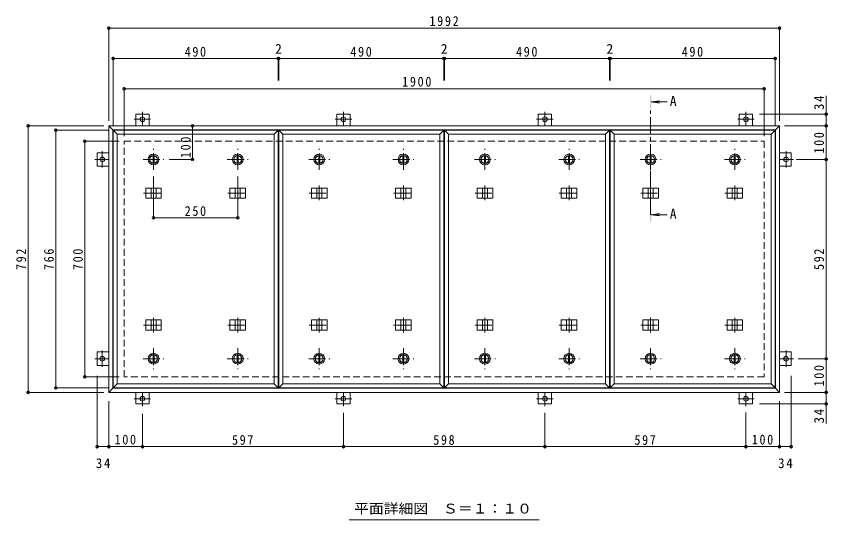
# Model space of a CAD drawing. Units: millimetres at full size, sheet at 1:10. Extents: x -2570 to 2371, y -1962 to 1135.
# Drawn here: x -2466 to -56, y -361 to 1135 of the extents above; entities that cross this region are included whole.
import ezdxf
from ezdxf.enums import TextEntityAlignment as Align

# ---------------------------------------------------------------- set-up
doc = ezdxf.new("R2010")
doc.units = ezdxf.units.MM
doc.header["$LTSCALE"] = 10
doc.header["$PDMODE"] = 32
doc.header["$PDSIZE"] = 8
doc.linetypes.add('CHAIN1', pattern=[8, 5, -1, 1, -1])
doc.linetypes.add('DASHED2', pattern=[3, 2, -1])
for name, color, linetype, lineweight in [('0-1_躯体', 2, 'DASHED2', 9), ('0-2_仕上', 4, 'Continuous', 9), ('0-3_建具', 4, 'Continuous', 9), ('0-5_寸法', 4, 'Continuous', 9), ('0-C', 2, 'Continuous', 9), ('0-E', 3, 'Continuous', 9), ('0-F', 7, 'Continuous', 9)]:
    doc.layers.add(name, color=color, linetype=linetype, lineweight=lineweight)
doc.styles.add('ＭＳ ゴシック', font='')
doc.styles.get('ＭＳ ゴシック').set_extended_font_data('MS Gothic')

msp = doc.modelspace()

# ---------------------------------------------------------------- linework, layer by layer
at = {"layer": '0-1_躯体'}
for p, q in [((-2145.05, 763.77), (-245.05, 763.77)), ((-2145.05, 63.77), (-2145.05, 763.77)), ((-245.05, 763.77), (-245.05, 63.77)), ((-245.05, 63.77), (-2145.05, 63.77))]:
    msp.add_line(p, q, dxfattribs=at)
at = {"layer": '0-2_仕上'}
for p, q in [((-2178.05, 796.77), (-2178.05, 30.77)), ((-1688.05, 796.77), (-1688.05, 30.77)), ((-1686.05, 796.77), (-1686.05, 30.77)), ((-1196.05, 796.77), (-1196.05, 30.77)), ((-1194.05, 796.77), (-1194.05, 30.77)), ((-704.05, 796.77), (-704.05, 30.77)), ((-702.05, 796.77), (-702.05, 30.77)), ((-212.05, 796.77), (-212.05, 30.77)), ((-2166.05, 784.77), (-2166.05, 42.77)), ((-1700.05, 784.77), (-1700.05, 42.77)), ((-1674.05, 784.77), (-1674.05, 42.77)), ((-1208.05, 784.77), (-1208.05, 42.77)), ((-1182.05, 784.77), (-1182.05, 42.77)), ((-716.05, 784.77), (-716.05, 42.77)), ((-690.05, 784.77), (-690.05, 42.77)), ((-224.05, 784.77), (-224.05, 42.77))]:
    msp.add_line(p, q, dxfattribs=at)
for points in [[(-2166.05, 784.77), (-2178.05, 796.77), (-1688.05, 796.77)], [(-2166.05, 784.77), (-1700.05, 784.77), (-1688.05, 796.77)], [(-1674.05, 784.77), (-1686.05, 796.77), (-1196.05, 796.77)], [(-1674.05, 784.77), (-1208.05, 784.77), (-1196.05, 796.77)], [(-1182.05, 784.77), (-1194.05, 796.77), (-704.05, 796.77)], [(-1182.05, 784.77), (-716.05, 784.77), (-704.05, 796.77)], [(-690.05, 784.77), (-702.05, 796.77), (-212.05, 796.77)], [(-690.05, 784.77), (-224.05, 784.77), (-212.05, 796.77)], [(-2166.05, 42.77), (-2178.05, 30.77), (-1688.05, 30.77)], [(-2166.05, 42.77), (-1700.05, 42.77), (-1688.05, 30.77)], [(-1674.05, 42.77), (-1686.05, 30.77), (-1196.05, 30.77)], [(-1674.05, 42.77), (-1208.05, 42.77), (-1196.05, 30.77)], [(-1182.05, 42.77), (-1194.05, 30.77), (-704.05, 30.77)], [(-1182.05, 42.77), (-716.05, 42.77), (-704.05, 30.77)], [(-690.05, 42.77), (-702.05, 30.77), (-212.05, 30.77)], [(-690.05, 42.77), (-224.05, 42.77), (-212.05, 30.77)]]:
    msp.add_lwpolyline(points, dxfattribs=at)
at = {"layer": '0-3_建具', "color": 2}
for p, q in [((-2191.05, 809.77), (-2179.05, 797.77)), ((-2191.05, 809.77), (-199.05, 809.77)), ((-2191.05, 17.77), (-2191.05, 809.77)), ((-2179.05, 797.77), (-211.05, 797.77)), ((-2179.05, 29.77), (-2179.05, 797.77)), ((-211.05, 797.77), (-199.05, 809.77)), ((-211.05, 29.77), (-211.05, 797.77)), ((-199.05, 809.77), (-199.05, 17.77)), ((-2179.05, 29.77), (-2191.05, 17.77)), ((-211.05, 29.77), (-2179.05, 29.77)), ((-211.05, 29.77), (-199.05, 17.77)), ((-199.05, 17.77), (-2191.05, 17.77))]:
    msp.add_line(p, q, dxfattribs=at)
at = {"layer": '0-3_建具', "linetype": 'CHAIN1'}
for p, q in [((-2058.05, 631.89), (-2058.05, 588.65)), ((-1808.05, 631.89), (-1808.05, 588.65)), ((-1566.05, 631.89), (-1566.05, 588.65)), ((-1316.05, 631.89), (-1316.05, 588.65)), ((-1074.05, 631.89), (-1074.05, 588.65)), ((-824.05, 631.89), (-824.05, 588.65)), ((-582.05, 631.89), (-582.05, 588.65)), ((-332.05, 631.89), (-332.05, 588.65)), ((-2087.46, 609.77), (-2028.64, 609.77)), ((-1837.46, 609.77), (-1778.64, 609.77)), ((-1595.46, 609.77), (-1536.64, 609.77)), ((-1345.46, 609.77), (-1286.64, 609.77)), ((-1103.46, 609.77), (-1044.64, 609.77)), ((-853.46, 609.77), (-794.64, 609.77)), ((-611.46, 609.77), (-552.64, 609.77)), ((-361.46, 609.77), (-302.64, 609.77)), ((-2087.46, 217.77), (-2028.64, 217.77)), ((-2058.05, 195.65), (-2058.05, 238.89)), ((-1837.46, 217.77), (-1778.64, 217.77)), ((-1808.05, 195.65), (-1808.05, 238.89)), ((-1595.46, 217.77), (-1536.64, 217.77)), ((-1566.05, 195.65), (-1566.05, 238.89)), ((-1345.46, 217.77), (-1286.64, 217.77)), ((-1316.05, 195.65), (-1316.05, 238.89)), ((-1103.46, 217.77), (-1044.64, 217.77)), ((-1074.05, 195.65), (-1074.05, 238.89)), ((-853.46, 217.77), (-794.64, 217.77)), ((-824.05, 195.65), (-824.05, 238.89)), ((-611.46, 217.77), (-552.64, 217.77)), ((-582.05, 195.65), (-582.05, 238.89)), ((-361.46, 217.77), (-302.64, 217.77)), ((-332.05, 195.65), (-332.05, 238.89))]:
    msp.add_line(p, q, dxfattribs=at)
at = {"layer": '0-3_建具'}
for p, q in [((-2081.14, 624.77), (-2081.14, 594.77)), ((-2081.14, 624.77), (-2034.96, 624.77)), ((-2065.55, 624.77), (-2065.55, 594.77)), ((-2050.55, 624.77), (-2050.55, 594.77)), ((-2034.96, 624.77), (-2034.96, 594.77)), ((-1831.14, 624.77), (-1831.14, 594.77)), ((-1831.14, 624.77), (-1784.96, 624.77)), ((-1815.55, 624.77), (-1815.55, 594.77)), ((-1800.55, 624.77), (-1800.55, 594.77)), ((-1784.96, 624.77), (-1784.96, 594.77)), ((-1589.14, 624.77), (-1589.14, 594.77)), ((-1589.14, 624.77), (-1542.96, 624.77)), ((-1573.55, 624.77), (-1573.55, 594.77)), ((-1558.55, 624.77), (-1558.55, 594.77)), ((-1542.96, 624.77), (-1542.96, 594.77)), ((-1339.14, 624.77), (-1339.14, 594.77)), ((-1339.14, 624.77), (-1292.96, 624.77)), ((-1323.55, 624.77), (-1323.55, 594.77)), ((-1308.55, 624.77), (-1308.55, 594.77)), ((-1292.96, 624.77), (-1292.96, 594.77)), ((-1097.14, 624.77), (-1097.14, 594.77)), ((-1097.14, 624.77), (-1050.96, 624.77)), ((-1081.55, 624.77), (-1081.55, 594.77)), ((-1066.55, 624.77), (-1066.55, 594.77)), ((-1050.96, 624.77), (-1050.96, 594.77)), ((-847.14, 624.77), (-847.14, 594.77)), ((-847.14, 624.77), (-800.96, 624.77)), ((-831.55, 624.77), (-831.55, 594.77)), ((-816.55, 624.77), (-816.55, 594.77)), ((-800.96, 624.77), (-800.96, 594.77)), ((-605.14, 624.77), (-605.14, 594.77)), ((-605.14, 624.77), (-558.96, 624.77)), ((-589.55, 624.77), (-589.55, 594.77)), ((-574.55, 624.77), (-574.55, 594.77)), ((-558.96, 624.77), (-558.96, 594.77)), ((-355.14, 624.77), (-355.14, 594.77)), ((-355.14, 624.77), (-308.96, 624.77)), ((-339.55, 624.77), (-339.55, 594.77)), ((-324.55, 624.77), (-324.55, 594.77)), ((-308.96, 624.77), (-308.96, 594.77)), ((-2081.14, 594.77), (-2034.96, 594.77)), ((-1831.14, 594.77), (-1784.96, 594.77)), ((-1589.14, 594.77), (-1542.96, 594.77)), ((-1339.14, 594.77), (-1292.96, 594.77)), ((-1097.14, 594.77), (-1050.96, 594.77)), ((-847.14, 594.77), (-800.96, 594.77)), ((-605.14, 594.77), (-558.96, 594.77)), ((-355.14, 594.77), (-308.96, 594.77)), ((-2081.14, 202.77), (-2081.14, 232.77)), ((-2081.14, 232.77), (-2034.96, 232.77)), ((-2065.55, 202.77), (-2065.55, 232.77)), ((-2050.55, 202.77), (-2050.55, 232.77)), ((-2034.96, 202.77), (-2034.96, 232.77)), ((-1831.14, 202.77), (-1831.14, 232.77)), ((-1831.14, 232.77), (-1784.96, 232.77)), ((-1815.55, 202.77), (-1815.55, 232.77)), ((-1800.55, 202.77), (-1800.55, 232.77)), ((-1784.96, 202.77), (-1784.96, 232.77)), ((-1589.14, 202.77), (-1589.14, 232.77)), ((-1589.14, 232.77), (-1542.96, 232.77)), ((-1573.55, 202.77), (-1573.55, 232.77)), ((-1558.55, 202.77), (-1558.55, 232.77)), ((-1542.96, 202.77), (-1542.96, 232.77)), ((-1339.14, 202.77), (-1339.14, 232.77)), ((-1339.14, 232.77), (-1292.96, 232.77)), ((-1323.55, 202.77), (-1323.55, 232.77)), ((-1308.55, 202.77), (-1308.55, 232.77)), ((-1292.96, 202.77), (-1292.96, 232.77)), ((-1097.14, 202.77), (-1097.14, 232.77)), ((-1097.14, 232.77), (-1050.96, 232.77)), ((-1081.55, 202.77), (-1081.55, 232.77)), ((-1066.55, 202.77), (-1066.55, 232.77)), ((-1050.96, 202.77), (-1050.96, 232.77)), ((-847.14, 202.77), (-847.14, 232.77)), ((-847.14, 232.77), (-800.96, 232.77)), ((-831.55, 202.77), (-831.55, 232.77)), ((-816.55, 202.77), (-816.55, 232.77)), ((-800.96, 202.77), (-800.96, 232.77)), ((-605.14, 202.77), (-605.14, 232.77)), ((-605.14, 232.77), (-558.96, 232.77)), ((-589.55, 202.77), (-589.55, 232.77)), ((-574.55, 202.77), (-574.55, 232.77)), ((-558.96, 202.77), (-558.96, 232.77)), ((-355.14, 202.77), (-355.14, 232.77)), ((-355.14, 232.77), (-308.96, 232.77)), ((-339.55, 202.77), (-339.55, 232.77)), ((-324.55, 202.77), (-324.55, 232.77)), ((-308.96, 202.77), (-308.96, 232.77)), ((-2081.14, 202.77), (-2034.96, 202.77)), ((-1831.14, 202.77), (-1784.96, 202.77)), ((-1589.14, 202.77), (-1542.96, 202.77)), ((-1339.14, 202.77), (-1292.96, 202.77)), ((-1097.14, 202.77), (-1050.96, 202.77)), ((-847.14, 202.77), (-800.96, 202.77)), ((-605.14, 202.77), (-558.96, 202.77)), ((-355.14, 202.77), (-308.96, 202.77))]:
    msp.add_line(p, q, dxfattribs=at)
at = {"layer": '0-5_寸法'}
for p, q in [((-580.05, 880.59), (-555.26, 883.85)), ((-580.05, 880.59), (-555.26, 877.32)), ((-580.05, 880.59), (-532.58, 880.59)), ((-580.05, 545.46), (-555.26, 548.72)), ((-580.05, 545.46), (-555.26, 542.2)), ((-580.05, 545.46), (-532.58, 545.46))]:
    msp.add_line(p, q, dxfattribs=at)
at = {"layer": '0-5_寸法', "linetype": 'CHAIN1'}
msp.add_line((-582.05, 545.46), (-582.05, 860.59), dxfattribs=at)
at = {"layer": '0-5_寸法', "color": 7}
msp.add_line((-1477.58, -360.85), (-912.52, -360.85), dxfattribs=at)
at = {"layer": '0-5_寸法'}
for points in [[(-580.05, 900.59), (-584.05, 900.59), (-580.05, 860.59), (-584.05, 860.59)], [(-580.05, 525.46), (-584.05, 525.46), (-580.05, 565.46), (-584.05, 565.46)]]:
    msp.add_solid(points, dxfattribs=at)
at = {"layer": '0-C', "linetype": 'CHAIN1'}
for p, q in [((-2058.05, 678.77), (-2058.05, 740.77)), ((-1808.05, 678.77), (-1808.05, 740.77)), ((-1566.05, 678.77), (-1566.05, 740.77)), ((-1316.05, 678.77), (-1316.05, 740.77)), ((-1074.05, 678.77), (-1074.05, 740.77)), ((-824.05, 678.77), (-824.05, 740.77)), ((-582.05, 678.77), (-582.05, 740.77)), ((-332.05, 678.77), (-332.05, 740.77)), ((-2089.05, 709.77), (-2027.05, 709.77)), ((-1839.05, 709.77), (-1777.05, 709.77)), ((-1597.05, 709.77), (-1535.05, 709.77)), ((-1347.05, 709.77), (-1285.05, 709.77)), ((-1105.05, 709.77), (-1043.05, 709.77)), ((-855.05, 709.77), (-793.05, 709.77)), ((-613.05, 709.77), (-551.05, 709.77)), ((-363.05, 709.77), (-301.05, 709.77)), ((-2058.05, 148.77), (-2058.05, 86.77)), ((-1808.05, 148.77), (-1808.05, 86.77)), ((-1566.05, 148.77), (-1566.05, 86.77)), ((-1316.05, 148.77), (-1316.05, 86.77)), ((-1074.05, 148.77), (-1074.05, 86.77)), ((-824.05, 148.77), (-824.05, 86.77)), ((-582.05, 148.77), (-582.05, 86.77)), ((-332.05, 148.77), (-332.05, 86.77)), ((-2089.05, 117.77), (-2027.05, 117.77)), ((-1839.05, 117.77), (-1777.05, 117.77)), ((-1597.05, 117.77), (-1535.05, 117.77)), ((-1347.05, 117.77), (-1285.05, 117.77)), ((-1105.05, 117.77), (-1043.05, 117.77)), ((-855.05, 117.77), (-793.05, 117.77)), ((-613.05, 117.77), (-551.05, 117.77)), ((-363.05, 117.77), (-301.05, 117.77))]:
    msp.add_line(p, q, dxfattribs=at)
at = {"layer": '0-C'}
for p, q in [((-2059.55, 721.17), (-2059.55, 698.37)), ((-2056.55, 721.17), (-2056.55, 698.37)), ((-1809.55, 721.17), (-1809.55, 698.37)), ((-1806.55, 721.17), (-1806.55, 698.37)), ((-1567.55, 721.17), (-1567.55, 698.37)), ((-1564.55, 721.17), (-1564.55, 698.37)), ((-1317.55, 721.17), (-1317.55, 698.37)), ((-1314.55, 721.17), (-1314.55, 698.37)), ((-1075.55, 721.17), (-1075.55, 698.37)), ((-1072.55, 721.17), (-1072.55, 698.37)), ((-825.55, 721.17), (-825.55, 698.37)), ((-822.55, 721.17), (-822.55, 698.37)), ((-583.55, 721.17), (-583.55, 698.37)), ((-580.55, 721.17), (-580.55, 698.37)), ((-333.55, 721.17), (-333.55, 698.37)), ((-330.55, 721.17), (-330.55, 698.37)), ((-2059.55, 106.37), (-2059.55, 129.17)), ((-2056.55, 106.37), (-2056.55, 129.17)), ((-1809.55, 106.37), (-1809.55, 129.17)), ((-1806.55, 106.37), (-1806.55, 129.17)), ((-1567.55, 106.37), (-1567.55, 129.17)), ((-1564.55, 106.37), (-1564.55, 129.17)), ((-1317.55, 106.37), (-1317.55, 129.17)), ((-1314.55, 106.37), (-1314.55, 129.17)), ((-1075.55, 106.37), (-1075.55, 129.17)), ((-1072.55, 106.37), (-1072.55, 129.17)), ((-825.55, 106.37), (-825.55, 129.17)), ((-822.55, 106.37), (-822.55, 129.17)), ((-583.55, 106.37), (-583.55, 129.17)), ((-580.55, 106.37), (-580.55, 129.17)), ((-333.55, 106.37), (-333.55, 129.17)), ((-330.55, 106.37), (-330.55, 129.17))]:
    msp.add_line(p, q, dxfattribs=at)
for centre, radius in [((-2058.05, 709.77), 16), ((-1808.05, 709.77), 16), ((-1566.05, 709.77), 16), ((-1316.05, 709.77), 16), ((-1074.05, 709.77), 16), ((-824.05, 709.77), 16), ((-582.05, 709.77), 16), ((-332.05, 709.77), 16), ((-2058.05, 709.77), 12), ((-2058.05, 709.77), 11.5), ((-1808.05, 709.77), 12), ((-1808.05, 709.77), 11.5), ((-1566.05, 709.77), 12), ((-1566.05, 709.77), 11.5), ((-1316.05, 709.77), 12), ((-1316.05, 709.77), 11.5), ((-1074.05, 709.77), 12), ((-1074.05, 709.77), 11.5), ((-824.05, 709.77), 12), ((-824.05, 709.77), 11.5), ((-582.05, 709.77), 12), ((-582.05, 709.77), 11.5), ((-332.05, 709.77), 12), ((-332.05, 709.77), 11.5), ((-2058.05, 117.77), 16), ((-2058.05, 117.77), 12), ((-2058.05, 117.77), 11.5), ((-1808.05, 117.77), 16), ((-1808.05, 117.77), 12), ((-1808.05, 117.77), 11.5), ((-1566.05, 117.77), 16), ((-1566.05, 117.77), 12), ((-1566.05, 117.77), 11.5), ((-1316.05, 117.77), 16), ((-1316.05, 117.77), 12), ((-1316.05, 117.77), 11.5), ((-1074.05, 117.77), 16), ((-1074.05, 117.77), 12), ((-1074.05, 117.77), 11.5), ((-824.05, 117.77), 16), ((-824.05, 117.77), 12), ((-824.05, 117.77), 11.5), ((-582.05, 117.77), 16), ((-582.05, 117.77), 12), ((-582.05, 117.77), 11.5), ((-332.05, 117.77), 16), ((-332.05, 117.77), 12), ((-332.05, 117.77), 11.5)]:
    msp.add_circle(centre, radius, dxfattribs=at)
at = {"layer": '0-E'}
for p, q in [((-2111.05, 843.97), (-2071.05, 843.97)), ((-2111.05, 843.97), (-2111.05, 809.77)), ((-2071.05, 843.97), (-2071.05, 809.77)), ((-1514.05, 843.97), (-1474.05, 843.97)), ((-1514.05, 843.97), (-1514.05, 809.77)), ((-1474.05, 843.97), (-1474.05, 809.77)), ((-916.05, 843.97), (-876.05, 843.97)), ((-916.05, 843.97), (-916.05, 809.77)), ((-876.05, 843.97), (-876.05, 809.77)), ((-319.05, 843.97), (-279.05, 843.97)), ((-319.05, 843.97), (-319.05, 809.77)), ((-279.05, 843.97), (-279.05, 809.77)), ((-2225.25, 689.77), (-2225.25, 729.77)), ((-2225.25, 729.77), (-2191.05, 729.77)), ((-164.85, 729.77), (-199.05, 729.77)), ((-164.85, 729.77), (-164.85, 689.77)), ((-2225.25, 689.77), (-2191.05, 689.77)), ((-164.85, 689.77), (-199.05, 689.77)), ((-2225.25, 97.77), (-2225.25, 137.77)), ((-2225.25, 137.77), (-2191.05, 137.77)), ((-164.85, 137.77), (-199.05, 137.77)), ((-164.85, 137.77), (-164.85, 97.77)), ((-2225.25, 97.77), (-2191.05, 97.77)), ((-164.85, 97.77), (-199.05, 97.77)), ((-2111.05, -16.43), (-2111.05, 17.77)), ((-2071.05, -16.43), (-2071.05, 17.77)), ((-1514.05, -16.43), (-1514.05, 17.77)), ((-1474.05, -16.43), (-1474.05, 17.77)), ((-916.05, -16.43), (-916.05, 17.77)), ((-876.05, -16.43), (-876.05, 17.77)), ((-319.05, -16.43), (-319.05, 17.77)), ((-279.05, -16.43), (-279.05, 17.77)), ((-2071.05, -16.43), (-2111.05, -16.43)), ((-1474.05, -16.43), (-1514.05, -16.43)), ((-876.05, -16.43), (-916.05, -16.43)), ((-279.05, -16.43), (-319.05, -16.43))]:
    msp.add_line(p, q, dxfattribs=at)
at = {"layer": '0-E', "linetype": 'CHAIN1'}
for p, q in [((-2091.05, 850.94), (-2091.05, 809.77)), ((-1494.05, 850.94), (-1494.05, 809.77)), ((-896.05, 850.94), (-896.05, 809.77)), ((-299.05, 850.94), (-299.05, 809.77)), ((-2066.67, 828.97), (-2115.43, 828.97)), ((-1469.67, 828.97), (-1518.43, 828.97)), ((-871.67, 828.97), (-920.43, 828.97)), ((-274.67, 828.97), (-323.43, 828.97)), ((-2210.25, 734.15), (-2210.25, 685.39)), ((-179.85, 685.39), (-179.85, 734.15)), ((-2232.22, 709.77), (-2191.05, 709.77)), ((-157.88, 709.77), (-199.05, 709.77)), ((-2210.25, 142.15), (-2210.25, 93.39)), ((-179.85, 93.39), (-179.85, 142.15)), ((-2232.22, 117.77), (-2191.05, 117.77)), ((-157.88, 117.77), (-199.05, 117.77)), ((-2091.05, -23.4), (-2091.05, 17.77)), ((-1494.05, -23.4), (-1494.05, 17.77)), ((-896.05, -23.4), (-896.05, 17.77)), ((-299.05, -23.4), (-299.05, 17.77)), ((-2115.43, -1.43), (-2066.67, -1.43)), ((-1518.43, -1.43), (-1469.67, -1.43)), ((-920.43, -1.43), (-871.67, -1.43)), ((-323.43, -1.43), (-274.67, -1.43))]:
    msp.add_line(p, q, dxfattribs=at)
at = {"layer": '0-E'}
for centre in [(-2091.05, 828.97), (-1494.05, 828.97), (-896.05, 828.97), (-299.05, 828.97), (-2210.25, 709.77), (-179.85, 709.77), (-2210.25, 117.77), (-179.85, 117.77), (-2091.05, -1.43), (-1494.05, -1.43), (-896.05, -1.43), (-299.05, -1.43)]:
    msp.add_circle(centre, 7, dxfattribs=at)
at = {"layer": '0-F'}
for p, q in [((-2191.05, 824.77), (-2191.05, 1104.77)), ((-2191.05, 1099.77), (-199.05, 1099.77)), ((-199.05, 824.77), (-199.05, 1104.77)), ((-2178.05, 811.77), (-2178.05, 1014.77)), ((-1688.05, 1012.77), (-1688.05, 943.91)), ((-1686.05, 1012.77), (-1686.05, 943.91)), ((-1196.05, 1012.77), (-1196.05, 943.91)), ((-1194.05, 1012.77), (-1194.05, 943.91)), ((-704.05, 1012.77), (-704.05, 943.91)), ((-702.05, 1012.77), (-702.05, 943.91)), ((-212.05, 811.77), (-212.05, 1014.77)), ((-2178.05, 1009.77), (-1688.05, 1009.77)), ((-1688.05, 1009.77), (-1686.05, 1009.77)), ((-1686.05, 1009.77), (-1196.05, 1009.77)), ((-1196.05, 1009.77), (-1194.05, 1009.77)), ((-1194.05, 1009.77), (-704.05, 1009.77)), ((-704.05, 1009.77), (-702.05, 1009.77)), ((-702.05, 1009.77), (-212.05, 1009.77)), ((-2145.05, 778.77), (-2145.05, 924.77)), ((-2145.05, 919.77), (-245.05, 919.77)), ((-245.05, 778.77), (-245.05, 924.77)), ((-60.96, 843.97), (-60.96, 899.15)), ((-55.96, 843.97), (-259.05, 843.97)), ((-60.96, 809.77), (-60.96, 843.97)), ((-2206.05, 809.77), (-2435.31, 809.77)), ((-2430.31, 17.77), (-2430.31, 809.77)), ((-2193.05, 796.77), (-2352.84, 796.77)), ((-2347.84, 30.77), (-2347.84, 796.77)), ((-1942.7, 809.77), (-1942.7, 709.77)), ((-184.05, 809.77), (-55.96, 809.77)), ((-60.96, 709.77), (-60.96, 809.77)), ((-2160.05, 763.77), (-2266.67, 763.77)), ((-2261.67, 63.77), (-2261.67, 763.77)), ((-1939.7, 709.77), (-2011.87, 709.77)), ((-150.12, 709.77), (-55.96, 709.77)), ((-60.96, 117.77), (-60.96, 709.77)), ((-2058.05, 533.47), (-2058.05, 658.77)), ((-1808.05, 533.47), (-1808.05, 658.77)), ((-2058.05, 536.47), (-1808.05, 536.47)), ((-143.53, 117.77), (-55.96, 117.77)), ((-60.96, 17.77), (-60.96, 117.77)), ((-2160.05, 63.77), (-2266.67, 63.77)), ((-2225.25, -148.6), (-2225.25, 66.56)), ((-164.85, -148.6), (-164.85, 66.56)), ((-2193.05, 30.77), (-2352.84, 30.77)), ((-2206.05, 17.77), (-2435.31, 17.77)), ((-184.05, 17.77), (-55.96, 17.77)), ((-60.96, 17.77), (-60.96, -16.43)), ((-2191.05, -8.44), (-2191.05, -148.6)), ((-55.96, -16.43), (-259.05, -16.43)), ((-199.05, -8.44), (-199.05, -148.6)), ((-60.96, -16.43), (-60.96, -74.38)), ((-2091.05, -45.74), (-2091.05, -148.6)), ((-1494.05, -146.6), (-1494.05, -43.4)), ((-896.05, -146.6), (-896.05, -43.4)), ((-299.05, -42.37), (-299.05, -148.6)), ((-2225.25, -143.6), (-2191.05, -143.6)), ((-2191.05, -143.6), (-2091.05, -143.6)), ((-2091.05, -143.6), (-1494.05, -143.6)), ((-1494.05, -143.6), (-896.05, -143.6)), ((-896.05, -143.6), (-299.05, -143.6)), ((-299.05, -143.6), (-199.05, -143.6)), ((-199.05, -143.6), (-164.85, -143.6))]:
    msp.add_line(p, q, dxfattribs=at)
for p in [(-2191.05, 1099.77), (-199.05, 1099.77), (-2178.05, 1009.77), (-1688.05, 1009.77), (-1686.05, 1009.77), (-1196.05, 1009.77), (-1194.05, 1009.77), (-704.05, 1009.77), (-702.05, 1009.77), (-212.05, 1009.77), (-2145.05, 919.77), (-245.05, 919.77), (-60.96, 843.97), (-2430.31, 809.77), (-2347.84, 796.77), (-1942.7, 809.77), (-60.96, 809.77), (-2261.67, 763.77), (-1942.7, 709.77), (-60.96, 709.77), (-2058.05, 536.47), (-1808.05, 536.47), (-60.96, 117.77), (-2261.67, 63.77), (-2347.84, 30.77), (-2430.31, 17.77), (-60.96, 17.77), (-60.96, -16.43), (-2225.25, -143.6), (-2191.05, -143.6), (-2091.05, -143.6), (-1494.05, -143.6), (-896.05, -143.6), (-299.05, -143.6), (-199.05, -143.6), (-164.85, -143.6)]:
    msp.add_point(p, dxfattribs=at)

# ---------------------------------------------------------------- texts
at = {"layer": '0-5_寸法', "color": 2, "style": 'ＭＳ ゴシック'}
for p in [(-525.02, 860.19), (-525.02, 525.07)]:
    msp.add_text('A', height=29.33, dxfattribs=at).set_placement(p, align=Align.BOTTOM_LEFT)
at = {"layer": '0-5_寸法', "color": 2, "style": 'ＭＳ ゴシック', "width": 1.1}
msp.add_text('平面詳細図\u3000Ｓ＝１：１０', height=29.33, dxfattribs=at).set_placement((-1462.55, -351.04), align=Align.BOTTOM_LEFT)
at = {"layer": '0-F', "color": 2, "style": 'ＭＳ ゴシック'}
for p in [(-1697.05, 1014.77), (-1205.05, 1014.77), (-713.05, 1014.77)]:
    msp.add_text('2', height=29.33, dxfattribs=at).set_placement(p, align=Align.BOTTOM_LEFT)
at = {"layer": '0-F', "color": 2, "char_height": 29.33, "attachment_point": 7, "style": 'ＭＳ ゴシック'}
for s, insert in [('\\T1.28;\\W0.9;1992', (-1238.8, 1105.77)), ('\\T1.27;\\W0.9;490', (-1965.55, 1014.77)), ('\\T1.27;\\W0.9;490', (-1473.55, 1014.77)), ('\\T1.27;\\W0.9;490', (-981.55, 1014.77)), ('\\T1.27;\\W0.9;490', (-489.55, 1014.77)), ('\\T1.28;\\W0.9;1900', (-1319.81, 925.77)), ('\\T1.27;\\W0.9;250', (-1965.55, 541.47)), ('\\T1.27;\\W0.9;100', (-2173.55, -137.6)), ('\\T1.27;\\W0.9;597', (-1825.05, -138.6)), ('\\T1.27;\\W0.9;598', (-1227.55, -138.6)), ('\\T1.27;\\W0.9;597', (-630.05, -138.6)), ('\\T1.27;\\W0.9;100', (-281.55, -137.6)), ('\\T1.27;\\W0.95;34', (-2229.4, -207.82)), ('\\T1.27;\\W0.95;34', (-203.2, -207.82))]:
    msp.add_mtext(s, dxfattribs=dict(at, insert=insert))
at = {"layer": '0-F', "color": 2, "char_height": 29.33, "attachment_point": 7, "rotation": 90, "style": 'ＭＳ ゴシック'}
for s, insert in [('\\T1.27;\\W0.95;34', (-66.96, 856.65)), ('\\T1.27;\\W0.9;100', (-1947.7, 713.78)), ('\\T1.27;\\W0.9;100', (-66.96, 727.27)), ('\\T1.27;\\W0.9;792', (-2436.31, 381.27)), ('\\T1.27;\\W0.9;766', (-2353.84, 381.27)), ('\\T1.27;\\W0.9;700', (-2267.67, 381.27)), ('\\T1.27;\\W0.9;592', (-66.96, 381.27)), ('\\T1.27;\\W0.9;100', (-66.96, 35.27)), ('\\T1.27;\\W0.95;34', (-66.96, -74.38))]:
    msp.add_mtext(s, dxfattribs=dict(at, insert=insert))

doc.saveas('drawing.dxf')
